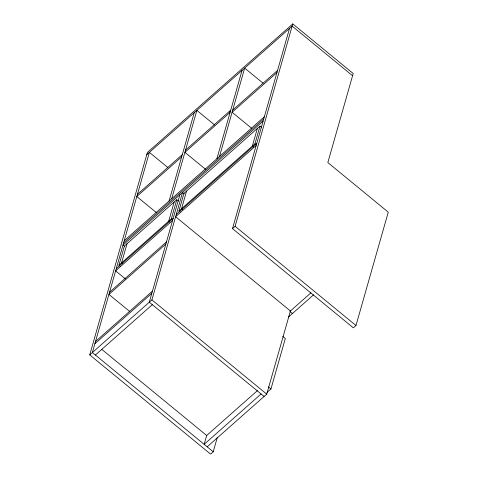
<?xml version="1.0" encoding="UTF-8"?>
<svg xmlns="http://www.w3.org/2000/svg" width="478" height="478" viewBox="0 0 478 478"><rect width="100%" height="100%" fill="white"/><g stroke="black" fill="none" stroke-linecap="round" stroke-linejoin="round"><path stroke-width="0.72" d="M217.305 437.43L213.218 451.776L210.589 454.1L89.733 354.879L147.385 152.488L292.775 23.9L353.206 73.51L327.836 162.562L388.267 212.172L355.979 325.512L353.35 327.836L232.499 228.615L289.519 28.429M120.109 266.115L118.956 265.171L124.411 246.033L176.782 199.708L178.515 201.13M127.034 243.708L121.585 262.846L122.738 263.79M169.069 201.029L194.229 112.712M171.698 198.705L196.858 110.388L214.7 125.033M174.159 202.033L168.704 221.171L169.857 222.115M118.956 265.171L171.333 218.846L176.782 199.708M179.901 194.755L149.291 302.204L264.107 396.465M89.733 354.879L151.92 299.879L182.53 192.431L184.257 193.853M180.087 211.969L178.933 211.025L183.964 193.357L259.99 126.12L261.717 127.542M186.593 191.033L181.562 208.701L182.572 209.525M216.893 158.732L242.047 70.415M219.522 156.408L244.676 68.091L263.091 83.214M257.361 128.445L252.33 146.107L253.483 147.057M178.933 211.025L254.959 143.782L259.99 126.12M232.499 228.615L235.122 226.291L292.775 23.9M207.177 446.816L266.73 394.141L290.606 310.33M267.071 392.384L270.954 388.955L285.318 338.538L282.797 336.47M146.758 154.693L292.148 26.111L352.573 75.721M185.536 150.128L230.378 110.466L229.751 112.677L184.908 152.339L205.624 169.343M137.437 194.319L182.279 154.663M232.726 110.042L277.569 70.38M181.652 156.868L136.81 196.53L156.372 212.596M276.941 72.59L232.099 112.252L251.667 128.313M124.226 240.685L264.364 116.746M123.599 242.896L263.736 118.956M263.103 121.161L122.971 245.106L124.698 246.523M176.239 214.508L256.817 143.245M116.262 268.654L173.191 218.303M256.184 145.449L175.611 216.719L290.421 310.975L310.981 292.793M172.564 220.513L115.634 270.865L125.439 278.913M109.552 292.207L166.481 241.856M165.854 244.061L108.924 294.412L129.693 311.465M95.504 341.513L152.434 291.168M94.877 343.724L151.807 293.373M95.385 355.035L152.315 304.683M288.563 316.95L313.616 294.795M257.457 390.58L206.669 435.506L204.154 444.337L261.084 393.986M254.959 143.782L256.112 144.732M167.802 167.491L149.387 152.368L92.362 352.555L213.218 451.776M235.122 226.291L355.979 325.512M289.925 311.447L292.446 313.514M171.333 218.846L172.486 219.796M268.439 386.887L270.954 388.955M151.92 299.879L266.73 394.141M101.802 349.406L206.807 435.613"/></g></svg>
